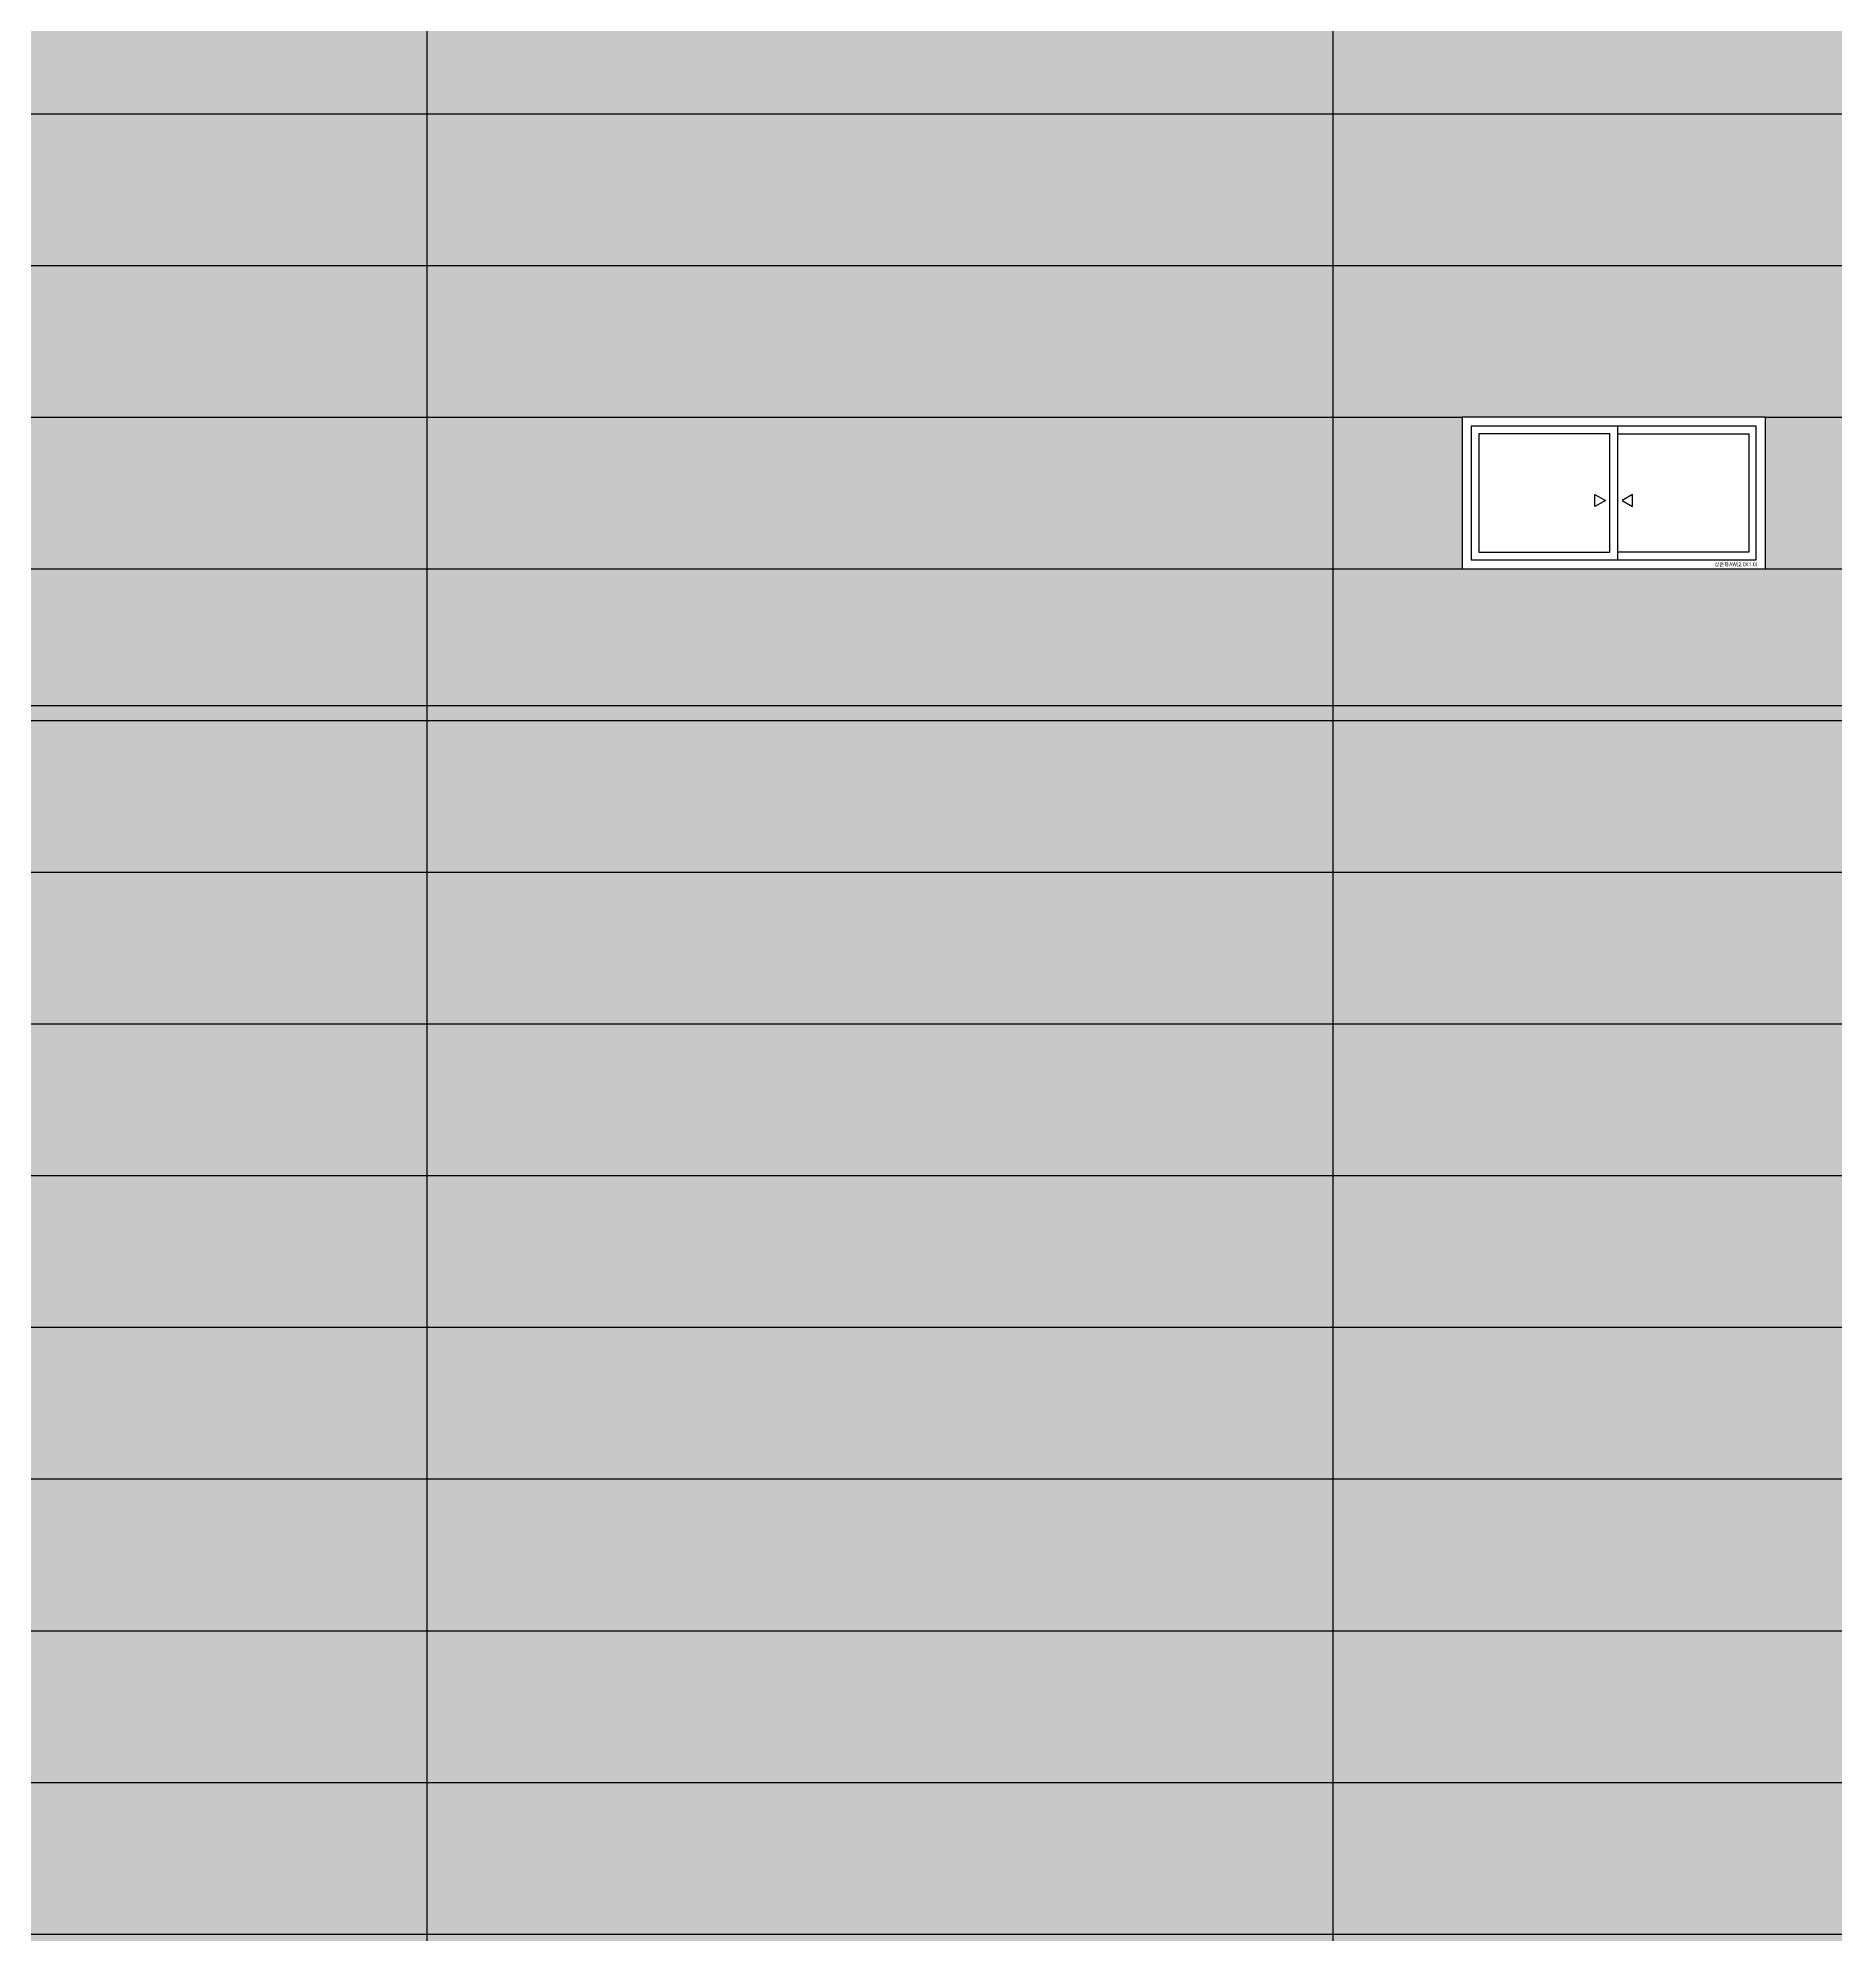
# Model space of a CAD drawing. Header units: millimetres. Extents: x 37653813 to 38677796, y 586285 to 874285.
# Drawn here: x 38228526 to 38240376, y 788542 to 801042 of the extents above; entities that cross this region are included whole.
import ezdxf

# ---------------------------------------------------------------- set-up
doc = ezdxf.new("R2010")
doc.units = ezdxf.units.MM
doc.header["$LTSCALE"] = 1000
doc.header["$MEASUREMENT"] = 0
doc.layers.get('0').update_dxf_attribs({"linetype": 'CONTINUOUS'})
doc.layers.get('Defpoints').update_dxf_attribs({"color": 161, "linetype": 'CONTINUOUS'})
for name, color, linetype in [('cen', 1, 'CONTINUOUS'), ('CON', 2, 'CONTINUOUS'), ('HAT-253', 253, 'CONTINUOUS'), ('WID', 4, 'CONTINUOUS'), ('WIN-G', 252, 'CONTINUOUS'), ('먹-회색 252', 252, 'CONTINUOUS'), ('먹-흰색 255', 255, 'CONTINUOUS')]:
    doc.layers.add(name, color=color, linetype=linetype)
doc.styles.add('나눔바른고딕', font='NanumBarunGothic.ttf')

# ---------------------------------------------------------------- blocks, each defined once
blk = doc.blocks.new('AW(2.0X1.0)')
at = {"ltscale": 1000}
blk.add_wipeout([(887455, -28823), (889455, -28823), (889455, -27823), (887455, -27823)], dxfattribs=at).dxf.layer = 'WID'
at = {"layer": 'WID', "ltscale": 1000}
blk.add_line((888480, -27883), (888480, -28763), dxfattribs=at)
for points in [[(887455, -28823), (889455, -28823), (889455, -27823), (887455, -27823)], [(887515, -28763), (889395, -28763), (889395, -27883), (887515, -27883)]]:
    blk.add_lwpolyline(points, close=True, dxfattribs=at)
at = {"layer": 'WIN-G'}
for points in [[(888430, -27933), (887565, -27933), (887565, -28713), (888430, -28713)], [(888331, -28333), (888400, -28373), (888331, -28413)], [(888579, -28333), (888510, -28373), (888579, -28413)]]:
    blk.add_lwpolyline(points, close=True, dxfattribs=at)
blk.add_lwpolyline([(888480, -27933), (889345, -27933), (889345, -28713), (888480, -28713)], dxfattribs=at)
at = {"layer": 'Defpoints', "style": '나눔바른고딕'}
blk.add_text('상온용AW(2.0X1.0)', height=25, dxfattribs=at).set_placement((889119, -28806))
blk = doc.blocks.new('sdmklfsdfsdf')
at = {"layer": 'cen', "ltscale": 5}
blk.add_line((38172116, 796642), (38329335, 796642), dxfattribs=at)

msp = doc.modelspace()

# ---------------------------------------------------------------- hatches: boundary and pattern name
at = {"layer": '먹-회색 252', "ltscale": 0.1}
h = msp.add_hatch(dxfattribs=at)
h.set_pattern_fill('DOTS', color=256, scale=3000, angle=-1e-14)
h.paths.add_polyline_path([(38224641.3, 831692.5), (38224641.3, 775542.5), (38232491.3, 775542.5), (38232491.3, 780542.5), (38231091.3, 780542.5), (38231091.3, 831692.5)])
at = {"layer": '먹-흰색 255', "ltscale": 0.1}
h = msp.add_hatch(dxfattribs=at)
h.set_pattern_fill('DOTS', color=256, scale=3000, angle=-1e-14)
h.paths.add_polyline_path([(38232491.3, 780542.5), (38232491.3, 775542.5), (38305716.3, 775542.5), (38305716.3, 780542.5), (38309116.3, 780542.5), (38309116.3, 825542.5), (38314716.3, 825542.5), (38314716.3, 828142.5), (38231091.3, 828142.5), (38231091.3, 780542.5)])

# ---------------------------------------------------------------- linework, layer by layer
at = {"layer": 'cen', "ltscale": 5}
msp.add_lwpolyline([(38237066.3, 749542.5), (38237066.3, 836435.4)], dxfattribs=at)
at = {"layer": 'CON', "ltscale": 1000}
msp.add_lwpolyline([(38224641.3, 775542.5), (38224641.3, 831692.5), (38231091.3, 831692.5), (38231091.3, 780542.5), (38232491.3, 780542.5), (38232491.3, 775542.5)], dxfattribs=at)
at = {"layer": 'HAT-253', "ltscale": 0.1}
for points in [[(38224641.3, 800542.5), (38309116.3, 800542.5)], [(38224641.3, 799542.5), (38309116.3, 799542.5)], [(38224641.3, 798542.5), (38309116.3, 798542.5)], [(38224641.3, 797542.5), (38309116.3, 797542.5)], [(38224641.3, 796542.5), (38309116.3, 796542.5)], [(38224641.3, 795542.5), (38309116.3, 795542.5)], [(38224641.3, 794542.5), (38309116.3, 794542.5)], [(38224641.3, 793542.5), (38309116.3, 793542.5)], [(38224641.3, 792542.5), (38309116.3, 792542.5)], [(38224641.3, 791542.5), (38309116.3, 791542.5)], [(38224641.3, 790542.5), (38309116.3, 790542.5)], [(38224641.3, 789542.5), (38309116.3, 789542.5)], [(38224641.3, 788542.5), (38309116.3, 788542.5)]]:
    msp.add_lwpolyline(points, dxfattribs=at)

# ---------------------------------------------------------------- next in the draw order: block references
msp.add_blockref('AW(2.0X1.0)', (37350461.3, 826365.7))

# ---------------------------------------------------------------- next in the draw order: block references
msp.add_blockref('sdmklfsdfsdf', (22091, 0))

doc.saveas('drawing.dxf')
